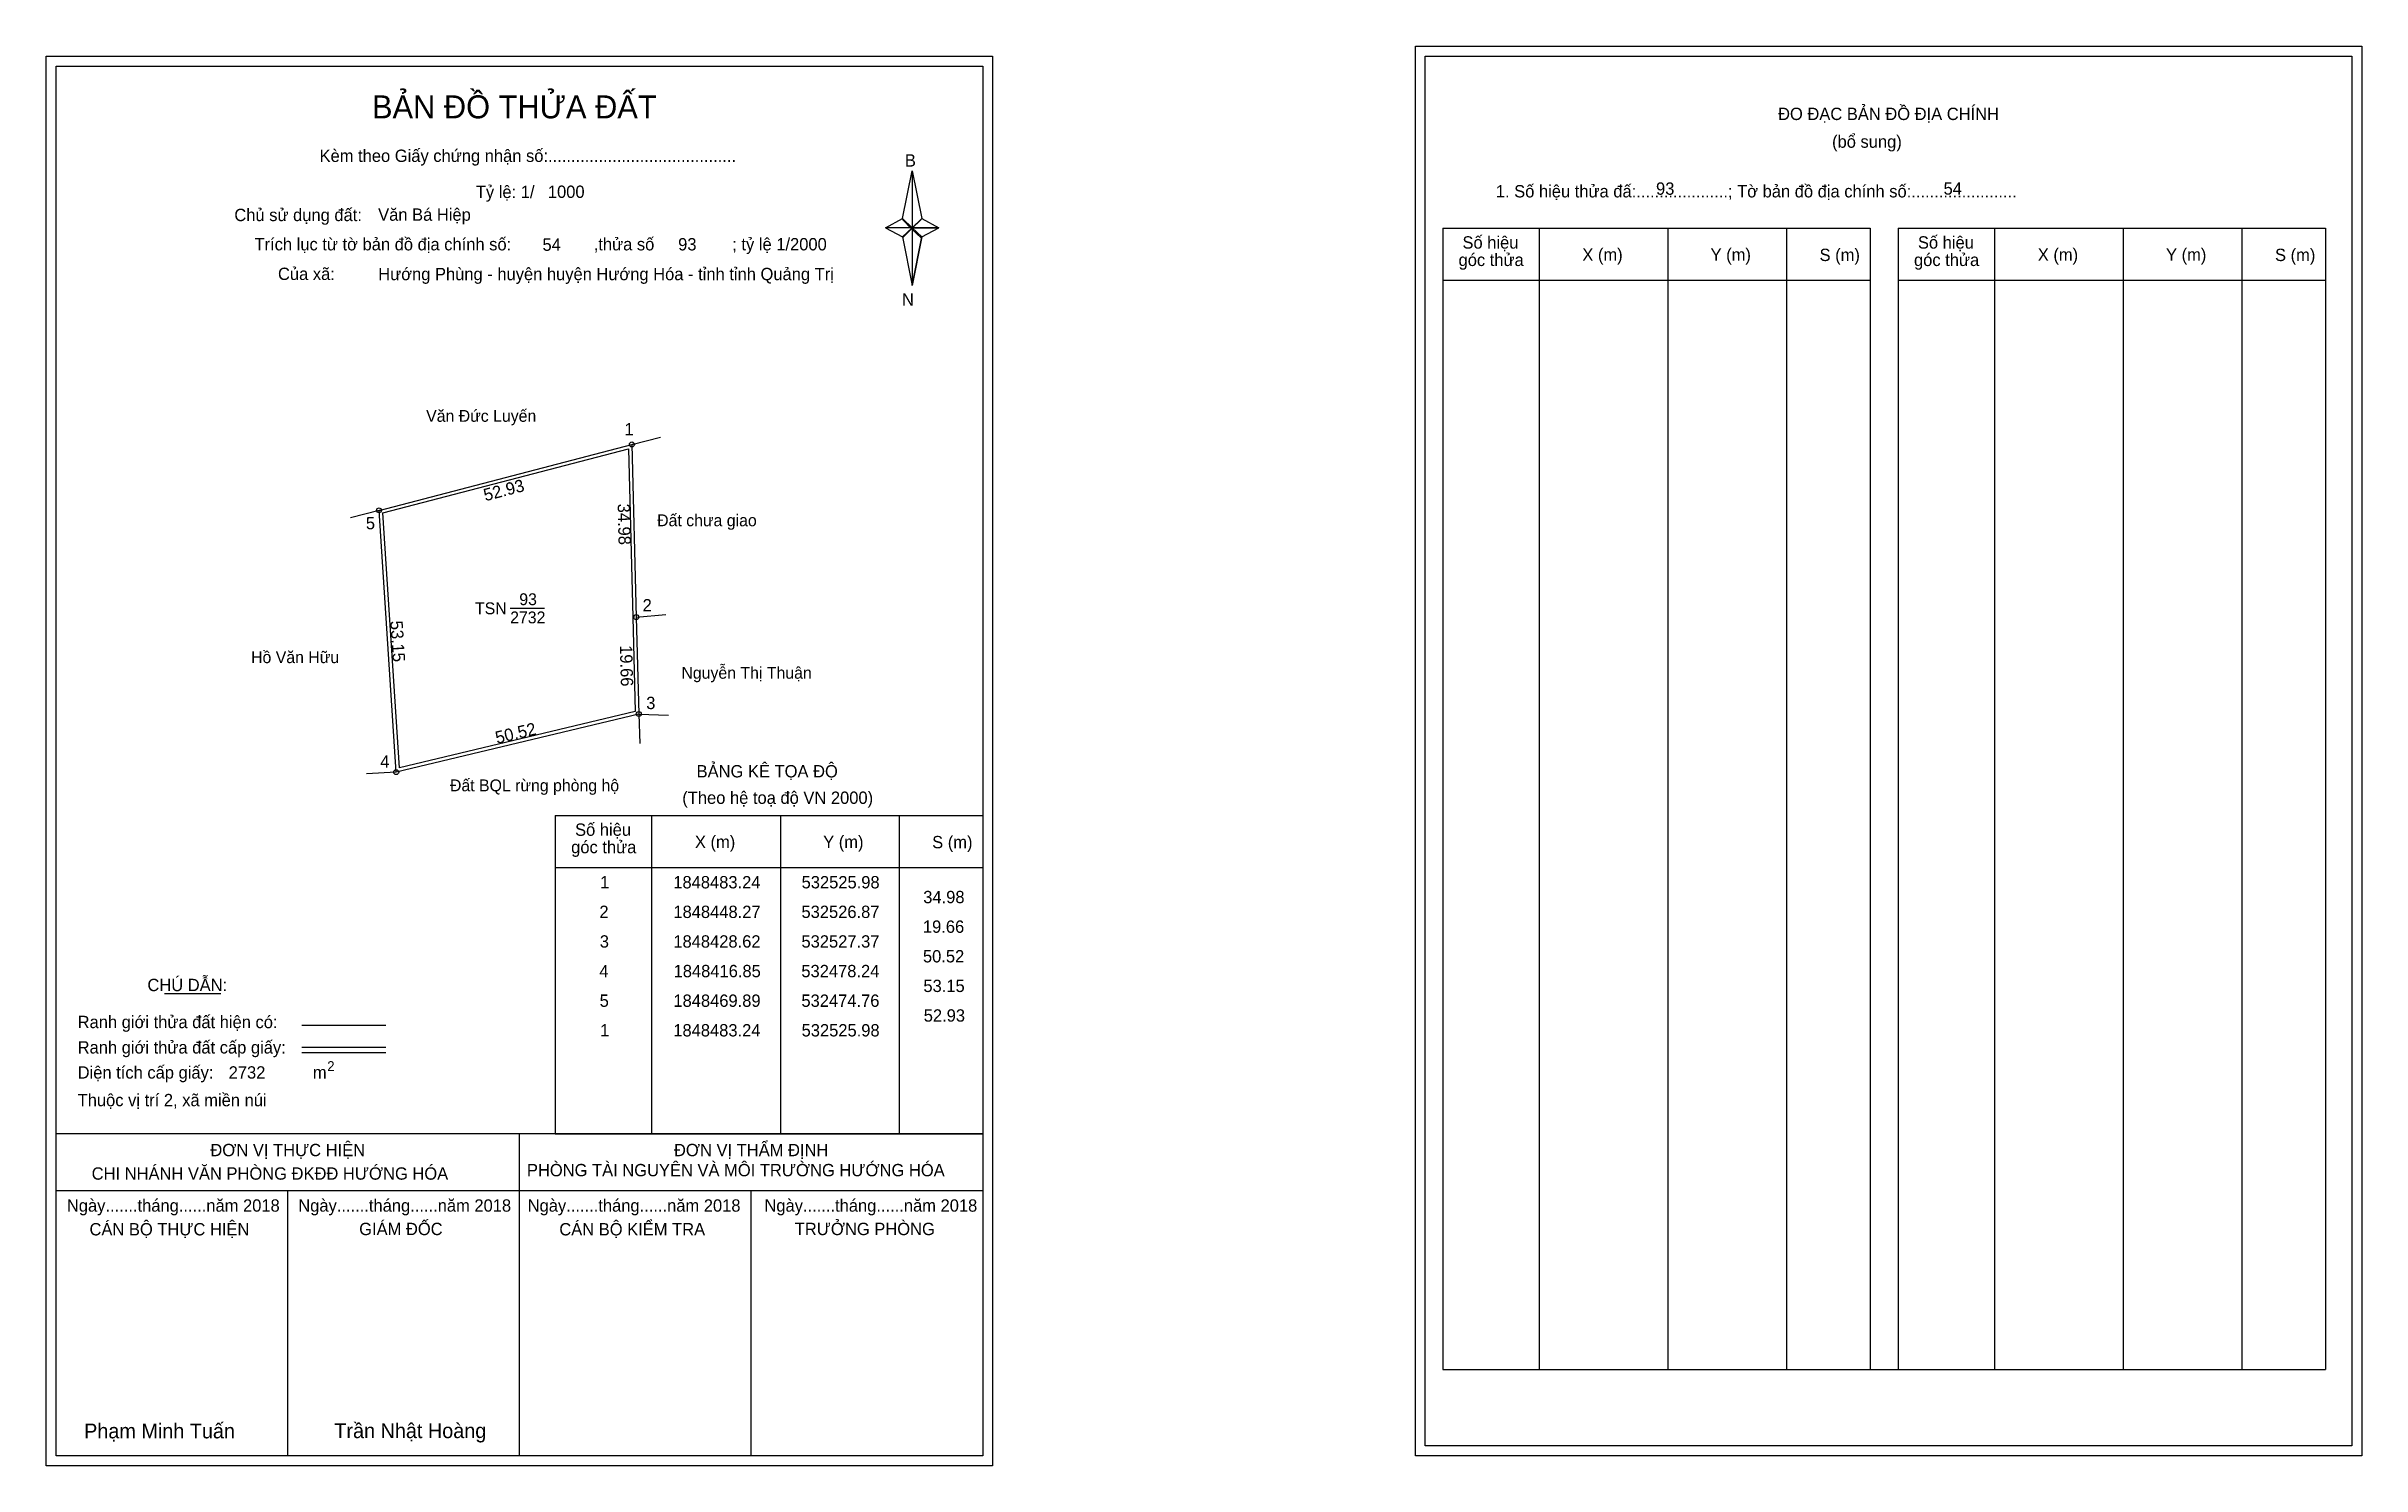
# Model space of a CAD drawing. Extents: x 532407 to 532876, y 1848276 to 1848564.
import ezdxf

# ---------------------------------------------------------------- set-up
doc = ezdxf.new("R2010")
doc.units = 0
for name, color, linetype in [('Level 1', 7, 'Continuous'), ('Level 10', 7, 'Continuous'), ('Level 11', 7, 'Continuous'), ('Level 13', 7, 'Continuous'), ('Level 27', 7, 'Continuous'), ('Level 3', 7, 'Continuous'), ('Level 36', 7, 'Continuous'), ('Level 49', 7, 'Continuous'), ('Level 53', 7, 'Continuous'), ('Level 55', 7, 'Continuous'), ('Level 6', 7, 'Continuous'), ('Level 63', 7, 'Continuous'), ('Level 9', 7, 'Continuous')]:
    doc.layers.add(name, color=color, linetype=linetype)

msp = doc.modelspace()

# ---------------------------------------------------------------- linework, layer by layer
at = {"layer": 'Level 1'}
for p, q in [((532686.68, 1848561.91), (532686.68, 1848561.91)), ((532409.36, 1848559.91), (532409.36, 1848559.91)), ((532580.78, 1848529.03), (532582.75, 1848538.67)), ((532582.75, 1848538.67), (532582.75, 1848527.14)), ((532582.75, 1848538.67), (532584.72, 1848529.03)), ((532577.34, 1848527.14), (532580.78, 1848529.03)), ((532580.78, 1848529.03), (532582.75, 1848527.14)), ((532582.6, 1848526.92), (532580.78, 1848528.81)), ((532584.57, 1848528.81), (532582.6, 1848526.92)), ((532582.6, 1848526.92), (532584.57, 1848528.81)), ((532584.72, 1848529.03), (532582.75, 1848527.14)), ((532582.75, 1848527.14), (532580.78, 1848525.3)), ((532582.6, 1848526.92), (532580.78, 1848525.08)), ((532580.78, 1848525.08), (532582.6, 1848526.92)), ((532580.78, 1848525.3), (532582.75, 1848515.44)), ((532584.57, 1848525.08), (532582.6, 1848526.92)), ((532582.75, 1848527.14), (532582.75, 1848515.44)), ((532582.75, 1848527.14), (532588.16, 1848527.14)), ((532582.75, 1848527.14), (532584.72, 1848525.3)), ((532584.72, 1848525.3), (532582.75, 1848515.44)), ((532584.72, 1848525.3), (532588.16, 1848527.14)), ((532690.22, 1848527.05), (532776.82, 1848527.05)), ((532709.81, 1848295.79), (532709.81, 1848527.05)), ((532735.88, 1848295.79), (532735.88, 1848527.05)), ((532759.85, 1848527.05), (532759.85, 1848295.79)), ((532776.82, 1848527.05), (532776.82, 1848295.79)), ((532782.47, 1848527.05), (532869.08, 1848527.05)), ((532802.06, 1848295.79), (532802.06, 1848527.05)), ((532828.14, 1848295.79), (532828.14, 1848527.05)), ((532852.11, 1848527.05), (532852.11, 1848295.79)), ((532869.08, 1848527.05), (532869.08, 1848295.79)), ((532690.22, 1848516.53), (532776.82, 1848516.53)), ((532782.47, 1848516.53), (532869.08, 1848516.53)), ((532510.46, 1848408.08), (532597.06, 1848408.08)), ((532530.05, 1848343.56), (532530.05, 1848408.08)), ((532556.12, 1848343.56), (532556.12, 1848408.08)), ((532580.09, 1848408.08), (532580.09, 1848343.56)), ((532510.46, 1848397.55), (532597.06, 1848397.55)), ((532431.28, 1848371.97), (532442.68, 1848371.97)), ((532459.14, 1848365.57), (532476.16, 1848365.57)), ((532459.14, 1848361.12), (532476.16, 1848361.12)), ((532459.14, 1848360.03), (532476.16, 1848360.03)), ((532516.19, 1848343.56), (532409.36, 1848343.56)), ((532597.06, 1848343.56), (532492.22, 1848343.56)), ((532503.21, 1848278.33), (532503.21, 1848343.56)), ((532510.46, 1848343.55), (532597.06, 1848343.55)), ((532597.06, 1848332.01), (532409.36, 1848332.01)), ((532456.28, 1848278.33), (532456.28, 1848332.01)), ((532550.13, 1848278.33), (532550.13, 1848332.01)), ((532690.22, 1848295.79), (532869.08, 1848295.79)), ((532874.38, 1848280.33), (532874.38, 1848280.33)), ((532597.06, 1848278.33), (532597.06, 1848278.33))]:
    msp.add_line(p, q, dxfattribs=at)
for points in [[(532580.78, 1848529.03), (532582.75, 1848538.67), (532582.75, 1848527.14)], [(532582.75, 1848527.14), (532584.72, 1848529.03), (532588.16, 1848527.14)], [(532577.34, 1848527.14), (532580.78, 1848525.3), (532582.75, 1848527.14)], [(532582.75, 1848527.14), (532582.75, 1848515.44), (532584.72, 1848525.3)]]:
    msp.add_lwpolyline(points, close=True, dxfattribs=at)
at = {"layer": 'Level 10'}
for points in [[(532474.76, 1848469.89), (532525.98, 1848483.24), (532526.87, 1848448.27), (532527.37, 1848428.62), (532478.24, 1848416.85)], [(532475.5, 1848469.36), (532525.3, 1848482.34), (532526.17, 1848448.25), (532526.66, 1848429.17), (532478.88, 1848417.72)]]:
    msp.add_lwpolyline(points, close=True, dxfattribs=at)
at = {"layer": 'Level 11'}
for centre in [(532525.98, 1848483.24), (532474.76, 1848469.89), (532474.76, 1848469.89), (532526.87, 1848448.27), (532527.37, 1848428.62), (532478.24, 1848416.85)]:
    msp.add_circle(centre, 0.5, dxfattribs=at)
at = {"layer": 'Level 27'}
for p, q in [((532525.98, 1848483.24), (532531.79, 1848484.75)), ((532474.76, 1848469.89), (532468.95, 1848468.38)), ((532526.87, 1848448.27), (532532.85, 1848448.8)), ((532527.37, 1848428.62), (532527.57, 1848422.62)), ((532527.37, 1848428.62), (532533.37, 1848428.38)), ((532478.24, 1848416.85), (532472.25, 1848416.54))]:
    msp.add_line(p, q, dxfattribs=at)
at = {"layer": 'Level 3'}
for p, q in [((532690.22, 1848527.05), (532690.22, 1848295.79)), ((532782.47, 1848527.05), (532782.47, 1848295.79)), ((532510.46, 1848408.08), (532510.46, 1848343.56))]:
    msp.add_line(p, q, dxfattribs=at)
at = {"layer": 'Level 63'}
for points in [[(532407.36, 1848561.91), (532599.06, 1848561.91), (532599.06, 1848276.33), (532407.36, 1848276.33)], [(532684.69, 1848563.91), (532876.39, 1848563.91), (532876.39, 1848278.33), (532684.69, 1848278.33)], [(532686.69, 1848561.91), (532874.39, 1848561.91), (532874.39, 1848280.33), (532686.69, 1848280.33)], [(532409.36, 1848559.91), (532597.06, 1848559.91), (532597.06, 1848278.33), (532409.36, 1848278.33)]]:
    msp.add_lwpolyline(points, close=True, dxfattribs=at)
at = {"layer": 'Level 9'}
msp.add_line((532501.32, 1848450.04), (532508.27, 1848450.04), dxfattribs=at)

# ---------------------------------------------------------------- texts
at = {"layer": 'Level 1'}
for s, height, p in [('BẢN ĐỒ THỬA ĐẤT', 4.6657, (532473.33, 1848549.31)), ('ĐO ĐẠC BẢN ĐỒ ĐỊA CHÍNH', 2.5, (532758.16, 1848548.97)), ('(bổ sung)', 2.5, (532769.1, 1848543.35)), ('Kèm theo Giấy chứng nhận số:.........................................', 2.5, (532462.71, 1848540.48)), ('B', 2.5, (532581.29, 1848539.54)), ('1. Số hiệu thửa đấ:....................; Tờ bản đồ địa chính số:.......................', 2.5, (532700.99, 1848533.29)), ('Chủ sử dụng đất:', 2.5, (532445.45, 1848528.49)), ('Trích lục từ tờ bản đồ địa chính số:                  ,thửa số                 ; tỷ lệ 1/2000', 2.5, (532449.53, 1848522.56)), ('Số hiệu', 2.5, (532694.23, 1848522.92)), ('X (m)', 2.5, (532718.51, 1848520.45)), ('Y (m)', 2.5, (532744.49, 1848520.45)), ('S (m)', 2.5, (532766.57, 1848520.4)), ('Số hiệu', 2.5, (532786.49, 1848522.92)), ('X (m)', 2.5, (532810.77, 1848520.45)), ('Y (m)', 2.5, (532836.75, 1848520.45)), ('S (m)', 2.5, (532858.83, 1848520.4)), ('Của xã:', 2.5, (532454.29, 1848516.56)), ('góc thửa', 2.5, (532693.44, 1848519.39)), ('góc thửa', 2.5, (532785.7, 1848519.39)), ('N', 2.5, (532580.69, 1848511.37)), ('BẢNG KÊ TỌA ĐỘ', 2.5, (532539.09, 1848415.78)), ('(Theo hệ toạ độ VN 2000)', 2.5, (532536.19, 1848410.42)), ('Số hiệu', 2.5, (532514.47, 1848403.95)), ('góc thửa', 2.5, (532513.68, 1848400.42)), ('X (m)', 2.5, (532538.75, 1848401.47)), ('Y (m)', 2.5, (532564.73, 1848401.47)), ('S (m)', 2.5, (532586.81, 1848401.42)), ('CHÚ DẪN:', 2.5, (532427.84, 1848372.48)), ('Ranh giới thửa đất hiện có:', 2.5, (532413.71, 1848364.98)), ('Ranh giới thửa đất cấp giấy:', 2.5, (532413.71, 1848359.84)), ('Diện tích cấp giấy:', 2.5, (532413.71, 1848354.76)), ('m', 2.5, (532461.36, 1848354.78)), ('2', 2, (532464.26, 1848356.29)), ('Thuộc vị trí 2, xã miền núi', 2.5, (532413.71, 1848349.16)), ('ĐƠN VỊ THỰC HIỆN', 2.5, (532440.59, 1848339.04)), ('ĐƠN VỊ THẨM ĐỊNH', 2.5, (532534.5, 1848339.04)), ('CHI NHÁNH VĂN PHÒNG ĐKĐĐ HƯỚNG HÓA', 2.5, (532416.55, 1848334.28)), ('PHÒNG TÀI NGUYÊN VÀ MÔI TRƯỜNG HƯỚNG HÓA', 2.5, (532504.72, 1848334.97)), ('Ngày.......tháng......năm 2018', 2.5, (532411.53, 1848327.8)), ('Ngày.......tháng......năm 2018', 2.5, (532458.4, 1848327.8)), ('Ngày.......tháng......năm 2018', 2.5, (532504.87, 1848327.8)), ('Ngày.......tháng......năm 2018', 2.5, (532552.83, 1848327.8)), ('CÁN BỘ THỰC HIỆN', 2.5, (532416.11, 1848322.99)), ('GIÁM ĐỐC', 2.5, (532470.74, 1848323.05)), ('CÁN BỘ KIỂM TRA', 2.5, (532511.28, 1848322.99)), ('TRƯỞNG PHÒNG', 2.5, (532558.97, 1848323.05)), ('Phạm Minh Tuấn', 3, (532415.02, 1848281.87)), ('Trần Nhật Hoàng', 3, (532465.71, 1848281.92))]:
    msp.add_text(s, height=height, dxfattribs=at).set_placement(p)
at = {"layer": 'Level 11'}
msp.add_text('Tỷ lệ: 1/', height=2.5, dxfattribs=at).set_placement((532494.37, 1848533.17))
at = {"layer": 'Level 13'}
for s, p in [('93', (532503.17, 1848450.68)), ('TSN', (532494.2, 1848448.84)), ('2732', (532501.32, 1848447))]:
    msp.add_text(s, height=2.4, dxfattribs=at).set_placement(p)
at = {"layer": 'Level 36'}
for s, p in [('Văn Đức Luyến', (532484.3, 1848487.83)), ('Đất chưa giao', (532531.1, 1848466.67)), ('Hồ Văn Hữu', (532448.84, 1848438.94)), ('Nguyễn Thị Thuận', (532536.01, 1848435.78)), ('Đất BQL rừng phòng hộ', (532489.13, 1848412.97))]:
    msp.add_text(s, height=2.4, dxfattribs=at).set_placement(p)
at = {"layer": 'Level 49'}
for s, rotation, p in [('52.93', 14.6086, (532496.3, 1848471.72)), ('34.98', 271.4579, (532523.08, 1848471.22)), ('53.15', 273.7538, (532477.03, 1848447.45)), ('19.66', 271.4576, (532523.55, 1848442.55)), ('50.52', 13.4724, (532498.65, 1848422.56))]:
    msp.add_text(s, height=2.5, rotation=rotation, dxfattribs=at).set_placement(p)
at = {"layer": 'Level 53'}
for s, p in [('1', (532519.55, 1848393.3)), ('1848483.24', (532534.37, 1848393.3)), ('532525.98', (532560.36, 1848393.3)), ('34.98', (532585, 1848390.3)), ('2', (532519.4, 1848387.3)), ('1848448.27', (532534.39, 1848387.3)), ('532526.87', (532560.33, 1848387.3)), ('19.66', (532584.93, 1848384.3)), ('3', (532519.48, 1848381.3)), ('1848428.62', (532534.38, 1848381.3)), ('532527.37', (532560.33, 1848381.3)), ('4', (532519.39, 1848375.3)), ('1848416.85', (532534.43, 1848375.3)), ('532478.24', (532560.31, 1848375.3)), ('50.52', (532584.94, 1848378.3)), ('53.15', (532585.03, 1848372.3)), ('5', (532519.45, 1848369.3)), ('1848469.89', (532534.39, 1848369.3)), ('532474.76', (532560.32, 1848369.3)), ('52.93', (532585.1, 1848366.3)), ('1', (532519.55, 1848363.3)), ('1848483.24', (532534.37, 1848363.3)), ('532525.98', (532560.36, 1848363.3))]:
    msp.add_text(s, height=2.5, dxfattribs=at).set_placement(p)
at = {"layer": 'Level 55'}
for s, height, p in [('1', 0.4, (532525.87, 1848483.24)), ('84', 0.11, (532525.9, 1848483.13)), ('0', 0.11, (532525.94, 1848483.13)), ('0', 0.11, (532525.94, 1848483.13)), ('5', 0.4, (532474.63, 1848469.89)), ('84', 0.11, (532474.68, 1848469.78)), ('0', 0.11, (532474.72, 1848469.78)), ('2', 0.4, (532526.73, 1848448.27)), ('0', 0.11, (532526.83, 1848448.16)), ('0', 0.11, (532526.83, 1848448.16)), ('0', 0.11, (532526.83, 1848448.16)), ('0', 0.11, (532526.83, 1848448.16)), ('3', 0.4, (532527.25, 1848428.62)), ('0', 0.11, (532527.33, 1848428.51)), ('0', 0.11, (532527.33, 1848428.51)), ('0', 0.11, (532527.33, 1848428.51)), ('4', 0.4, (532478.1, 1848416.85)), ('0', 0.11, (532478.2, 1848416.74)), ('0', 0.11, (532478.2, 1848416.74))]:
    msp.add_text(s, height=height, dxfattribs=at).set_placement(p)
at = {"layer": 'Level 6'}
for s, p in [('1000', (532508.96, 1848533.19)), ('93', (532733.44, 1848533.83)), ('54', (532791.69, 1848533.85)), ('Văn Bá Hiệp', (532474.58, 1848528.56)), ('54', (532507.87, 1848522.47)), ('93', (532535.35, 1848522.55)), ('Hướng Phùng - huyện huyện Hướng Hóa - tỉnh tỉnh Quảng Trị', (532474.6, 1848516.52)), ('2732', (532444.3, 1848354.76))]:
    msp.add_text(s, height=2.5, dxfattribs=at).set_placement(p)
at = {"layer": 'Level 9'}
for s, p in [('1', (532524.48, 1848485.09)), ('5', (532472.09, 1848466.05)), ('2', (532528.15, 1848449.41)), ('3', (532528.88, 1848429.62)), ('4', (532474.99, 1848417.73))]:
    msp.add_text(s, height=2.5, dxfattribs=at).set_placement(p)

doc.saveas('drawing.dxf')
